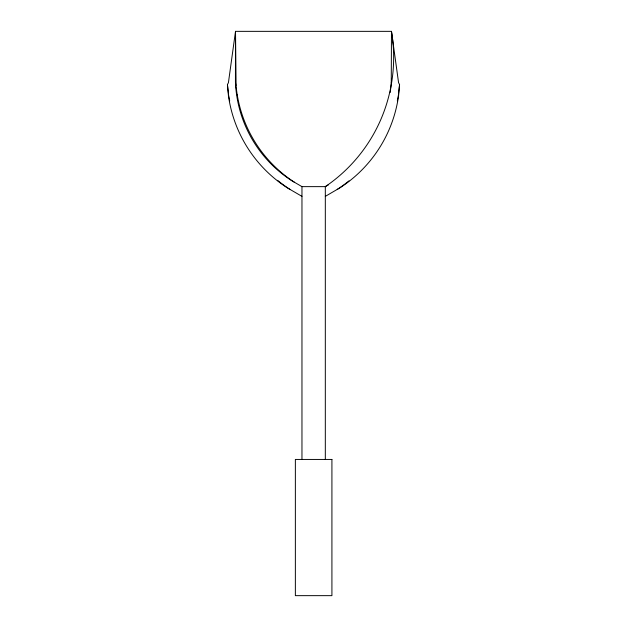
<?xml version="1.0" encoding="UTF-8"?>
<svg xmlns="http://www.w3.org/2000/svg" width="627" height="627" viewBox="0 0 627 627"><rect width="100%" height="100%" fill="white"/><g stroke="black" fill="none" stroke-linecap="round" stroke-linejoin="round"><path stroke-width="0.94" d="M237.124 94.371L235.438 82.09L235.509 31.35L391.475 31.35L398.56 82.631L399.564 84.598L398.639 95.249A135.04 133.026 29.6 0 1 339.999 187.794L325.319 196.369M391.264 82.341L391.475 31.35A158.913 157.377 31.8 0 1 325.319 186.634L325.319 459.442M398.443 94.575L399.564 84.598M301.963 196.369L287.268 187.818A135.181 133.175 -29.6 0 1 228.385 95.288L227.436 84.59L228.424 82.662L235.509 31.35L236.097 85.421M328.572 184.738L325.319 186.634L301.963 186.634L291.735 180.694A126.858 124.969 -29.6 0 1 235.438 82.09M227.436 84.59L228.581 94.614M301.963 186.634L301.963 459.442M391.232 82.341A129.225 129.225 0 0 1 390.166 92.506M294.627 182.371A129.405 129.405 0 0 1 237.147 94.364M290.05 189.44A138.097 138.097 0 0 1 277.549 180.325M229.701 100.955A138.097 138.097 0 0 1 228.714 95.523M398.317 95.484A137.956 137.956 0 0 1 397.338 100.916M348.973 180.866A137.956 137.956 0 0 1 337.216 189.417M331.918 459.442L295.364 459.442L295.364 595.65L331.918 595.65L331.918 459.442"/></g></svg>
